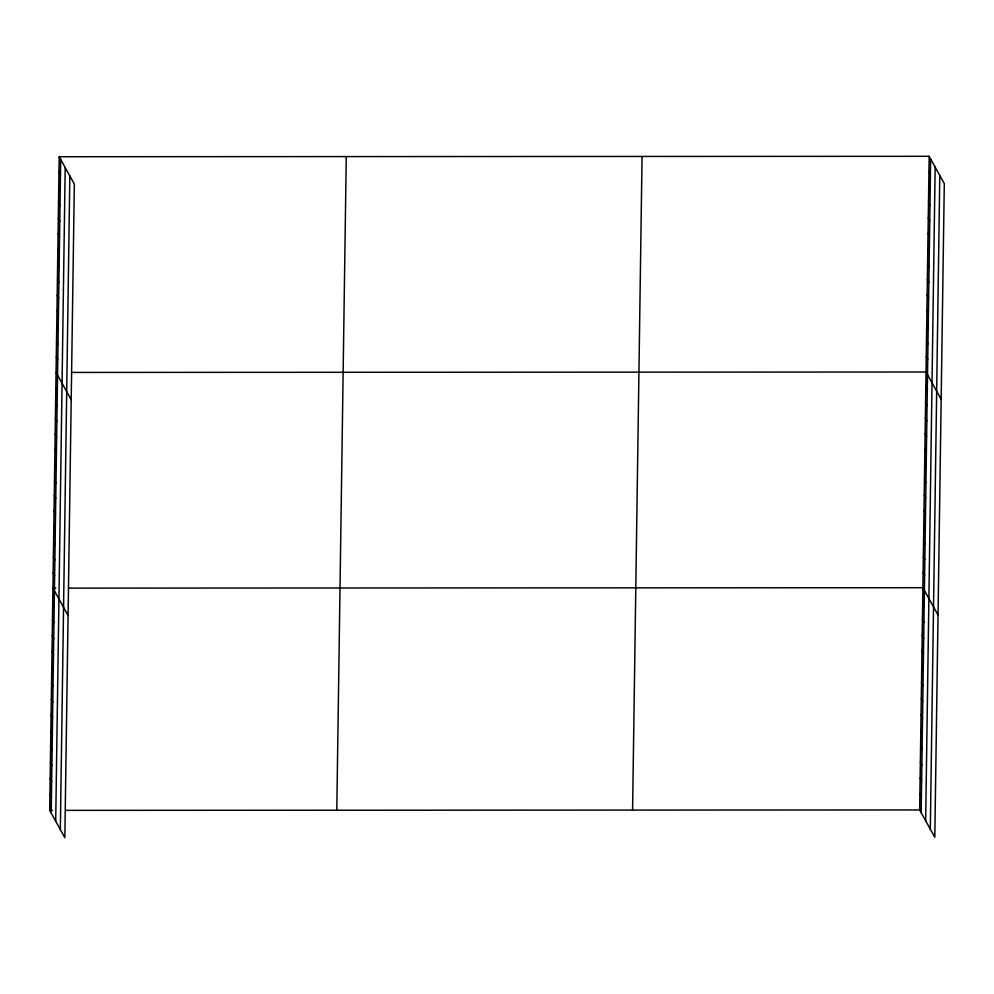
<?xml version="1.0" encoding="UTF-8"?>
<svg xmlns="http://www.w3.org/2000/svg" width="994" height="994" viewBox="0 0 994 994"><rect width="100%" height="100%" fill="white"/><g stroke="black" fill="none" stroke-linecap="round" stroke-linejoin="round"><path stroke-width="1.49" d="M59.193 156.729L74.339 184.052L64.846 837.693L49.7 810.371L59.193 156.729L929.154 156.306L944.3 183.629L934.807 837.271L919.661 809.948L929.154 156.306M51.191 813.067L60.684 159.425M55.701 821.193L65.194 167.551M60.336 829.568L69.829 175.926M336.792 810.222L346.272 156.592M632.582 810.085L642.062 156.456M921.165 812.645L930.645 159.003M925.662 820.771L935.155 167.129M930.309 829.145L939.79 175.503M72.003 372.427L926.023 372.004L941.169 399.327M55.826 588.125L52.931 588.125L68.077 615.46M68.872 588.125L922.892 587.702L938.038 615.038M49.7 810.371L52.595 810.371M65.654 810.359L919.661 809.948M928.93 171.713L930.421 174.41M928.707 187.12L930.198 189.817M928.483 202.528L929.974 205.224M928.259 217.934L929.75 220.631M928.036 233.341L929.527 236.038M927.812 248.748L929.303 251.445M927.588 264.155L929.079 266.852M927.365 279.562L928.856 282.259M927.141 294.969L928.632 297.666M926.917 310.377L928.408 313.073M926.694 325.783L928.185 328.48M926.47 341.19L927.961 343.887M926.246 356.597L927.737 359.294M925.799 387.411L927.29 390.108M925.576 402.818L927.067 405.515M925.352 418.226L926.843 420.922M925.128 433.632L926.619 436.329M924.905 449.039L926.396 451.736M924.681 464.447L926.172 467.143M924.457 479.853L925.948 482.55M924.234 495.26L925.725 497.957M924.01 510.667L925.501 513.364M923.786 526.074L925.277 528.771M923.563 541.481L925.054 544.178M923.339 556.888L924.83 559.585M923.115 572.295L924.606 574.992M922.656 603.582L924.159 606.278M922.432 619.461L923.923 622.157M922.196 635.328L923.699 638.024M921.972 651.207L923.463 653.903M921.736 667.073L923.227 669.77M921.513 682.953L923.004 685.649M921.276 698.832L922.767 701.515M921.053 714.698L922.544 717.395M920.817 730.578L922.308 733.274M920.581 746.444L922.084 749.141M920.357 762.323L921.848 765.02M920.121 778.19L921.624 780.886M919.897 794.069L921.388 796.766M58.969 172.136L60.46 174.832M58.745 187.543L60.236 190.239M58.522 202.95L60.013 205.646M58.298 218.357L59.789 221.053M58.074 233.764L59.565 236.46M57.851 249.171L59.342 251.867M57.627 264.578L59.118 267.274M57.404 279.985L58.894 282.681M57.18 295.392L58.671 298.088M56.956 310.799L58.447 313.495M56.733 326.206L58.224 328.902M56.509 341.613L58 344.309M56.285 357.02L57.776 359.716M56.062 372.427L71.208 399.75M55.838 387.834L57.329 390.53M55.614 403.241L57.105 405.937M55.391 418.648L56.882 421.344M55.167 434.055L56.658 436.751M54.943 449.462L56.434 452.158M54.72 464.869L56.211 467.565M54.496 480.276L55.987 482.972M54.272 495.683L55.763 498.379M54.049 511.09L55.54 513.786M53.825 526.497L55.316 529.193M53.601 541.904L55.092 544.6M53.378 557.311L54.869 560.007M53.154 572.718L54.645 575.414M52.694 604.004L54.185 606.7M52.471 619.883L53.962 622.579M52.235 635.75L53.726 638.446M51.999 651.629L53.502 654.325M51.775 667.496L53.266 670.192M51.539 683.375L53.042 686.071M51.315 699.254L52.806 701.938M51.079 715.121L52.583 717.817M50.856 731L52.347 733.696M50.619 746.867L52.11 749.563M50.396 762.746L51.887 765.442M50.16 778.613L51.651 781.309M49.936 794.492L51.427 797.188"/></g></svg>
